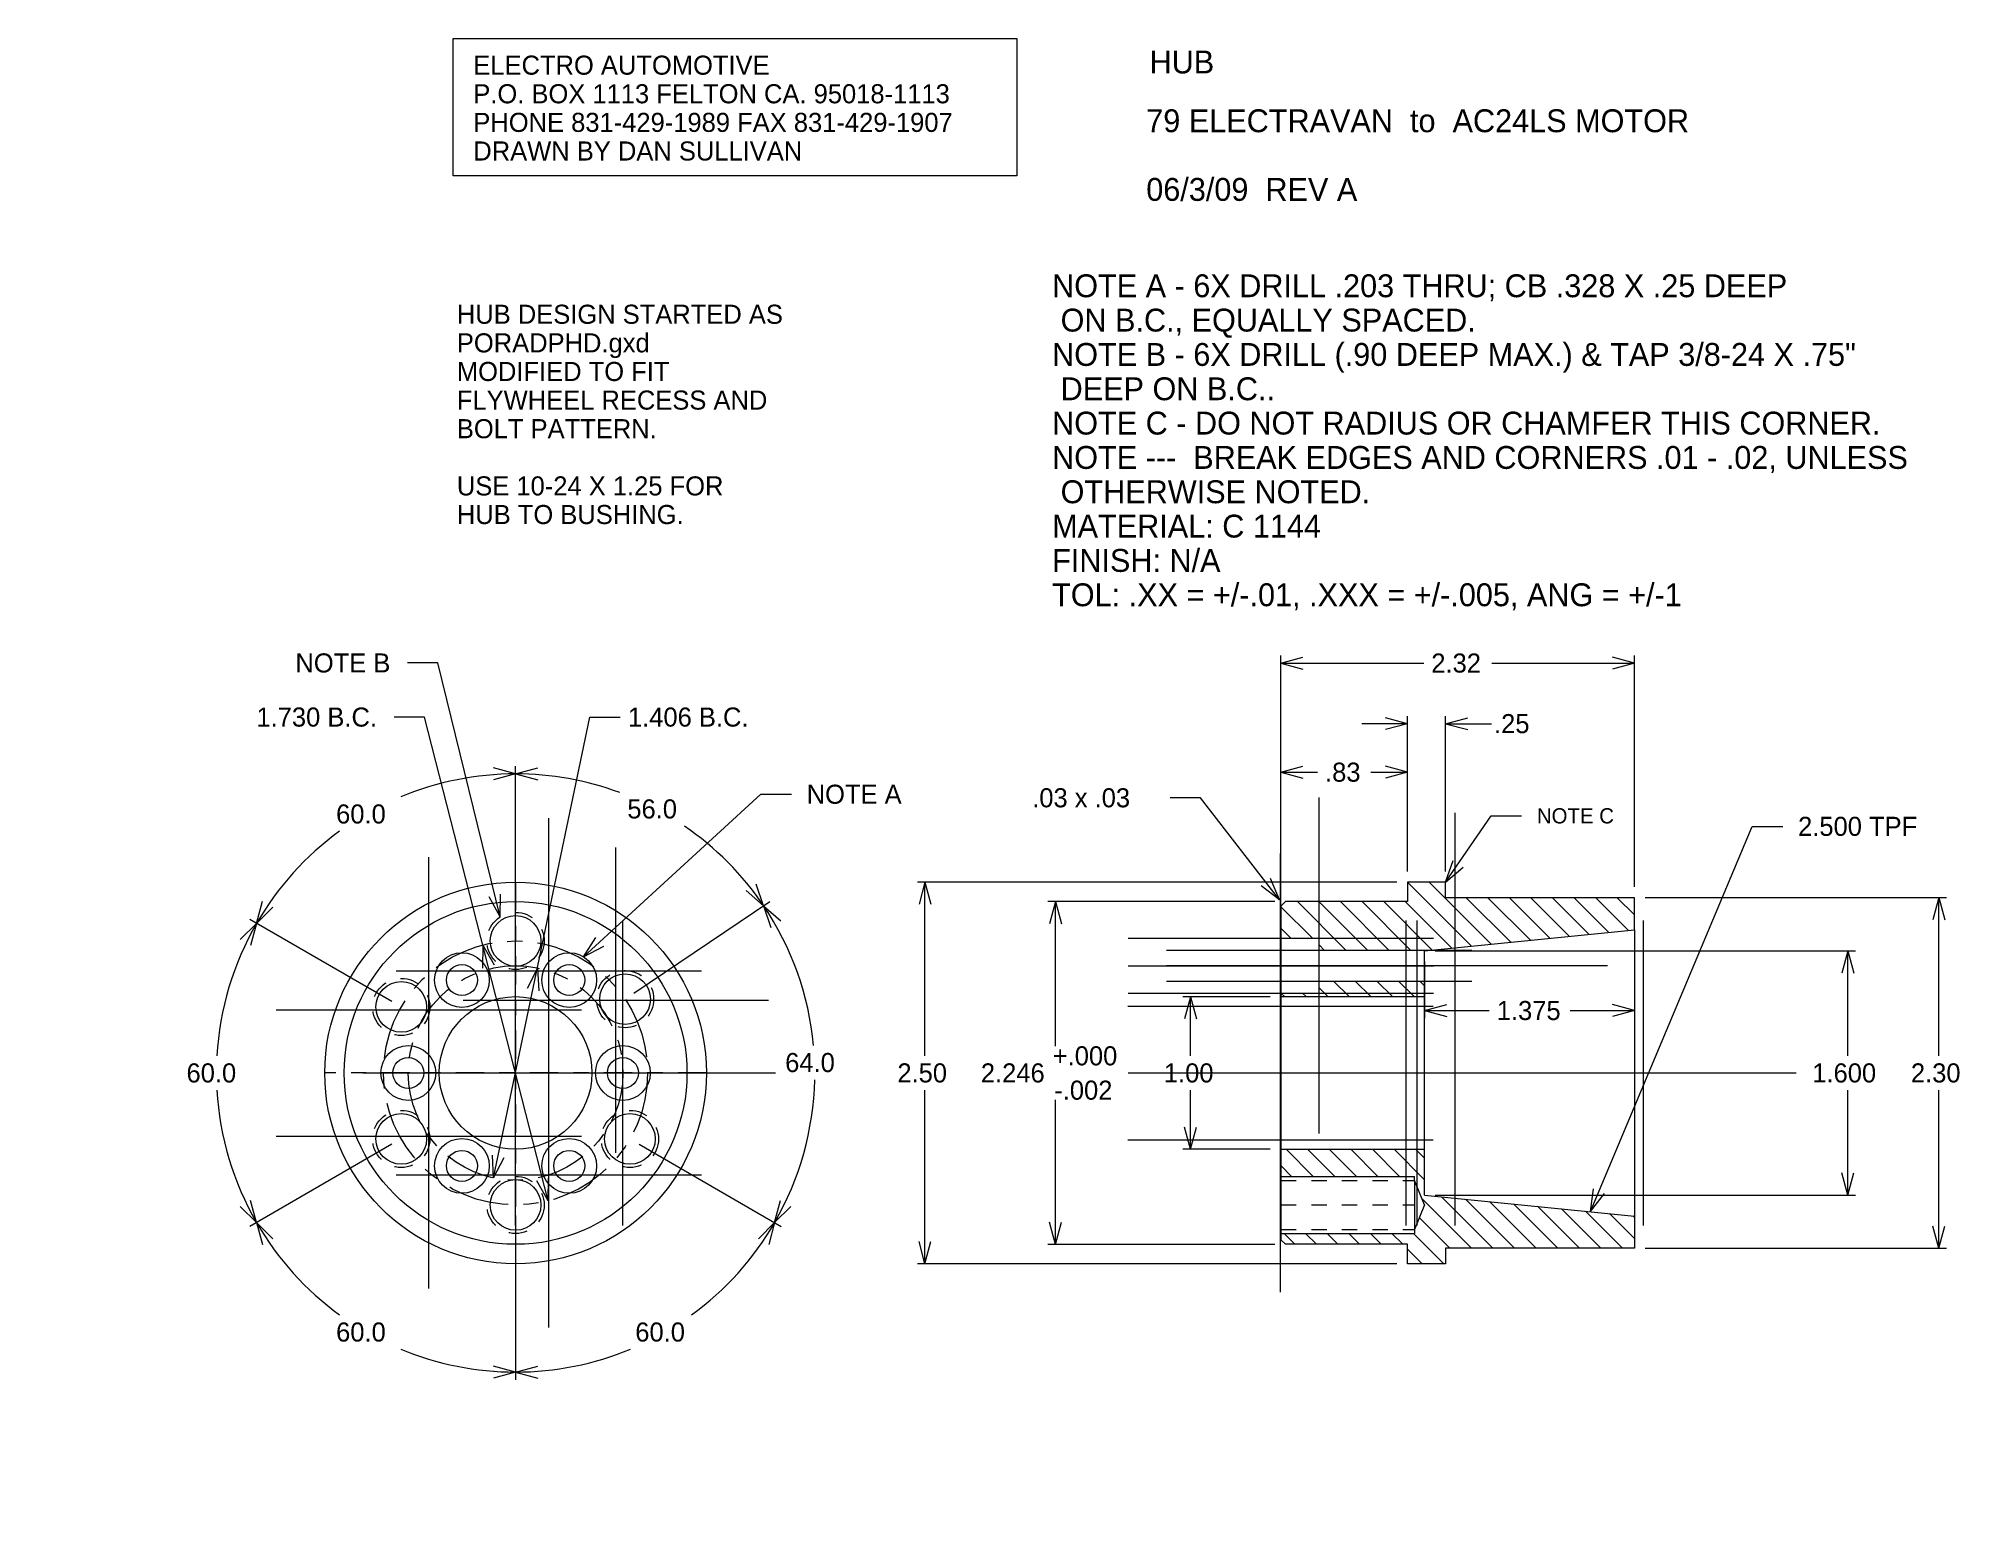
# Model space of a CAD drawing. Header units: inches. Extents: x 0 to 12.6, y 0 to 9.7.
import ezdxf

# ---------------------------------------------------------------- set-up
doc = ezdxf.new("R2010")
doc.units = ezdxf.units.IN
doc.header["$MEASUREMENT"] = 0
doc.header["$PDMODE"] = 2
doc.header["$PDSIZE"] = -2
doc.linetypes.add('CENTERD', pattern=[0.4844, 0.2969, -0.0625, 0.0625, -0.0625])
doc.linetypes.add('CONTOURD', pattern=[0.4688, 0.4063, -0.0625])
for name, color, linetype in [('CENTERLINES', 7, 'Continuous'), ('DIMS', 7, 'Continuous'), ('HUB', 7, 'Continuous')]:
    doc.layers.add(name, color=color, linetype=linetype)
doc.styles.add('AEC_TECH', font='', dxfattribs={"height": 0.125})
doc.styles.add('ENGINEER', font='', dxfattribs={"height": 0.2})
doc.styles.add('MAIN', font='', dxfattribs={"height": 0.2})
doc.styles.get('AEC_TECH').set_extended_font_data('AEC_TECH')
doc.styles.get('ENGINEER').set_extended_font_data('ENGINEER')
doc.styles.get('MAIN').set_extended_font_data('MAIN')
doc.dimstyles.new('DimStyle1', dxfattribs={"dimtxt": 0.125, "dimasz": 0.15, "dimexe": 0.05, "dimexo": 0.07, "dimgap": 0.1, "dimtad": 0, "dimdec": 3, "dimzin": 4, "dimdsep": 46, "dimtxsty": 'AEC_TECH', "dimcen": 0.09, "dimclrd": 1, "dimclre": 1, "dimclrt": 1, "dimadec": 3, "dimazin": 1, "dimtp": 1, "dimtm": 1, "dimtfac": 1, "dimtdec": 4, "dimtofl": 0, "dimtmove": 0, "dimatfit": 3, "dimfxl": 0, "dimtolj": 1, "dimtzin": 0, "dimarcsym": 0})
doc.dimstyles.new('DimStyle2', dxfattribs={"dimtxt": 0.125, "dimasz": 0.15, "dimexe": 0.05, "dimexo": 0.07, "dimgap": 0.1, "dimtad": 0, "dimtih": 1, "dimtoh": 1, "dimdec": 3, "dimzin": 4, "dimdsep": 46, "dimtxsty": 'AEC_TECH', "dimcen": 0.09, "dimclrd": 1, "dimclre": 1, "dimclrt": 1, "dimadec": 3, "dimazin": 1, "dimtp": 1, "dimtm": 1, "dimtfac": 1, "dimtdec": 4, "dimtofl": 0, "dimtmove": 0, "dimatfit": 3, "dimfxl": 0, "dimtolj": 1, "dimtzin": 0, "dimarcsym": 0})
doc.dimstyles.new('DimStyle3', dxfattribs={"dimtxt": 0.125, "dimasz": 0.15, "dimexe": 0.05, "dimexo": 0.07, "dimgap": 0.1, "dimtad": 0, "dimtih": 1, "dimtoh": 1, "dimdec": 3, "dimzin": 4, "dimdsep": 46, "dimtxsty": 'AEC_TECH', "dimcen": 0.09, "dimclrd": 1, "dimclre": 1, "dimclrt": 1, "dimadec": 3, "dimazin": 1, "dimtm": 0.002, "dimtfac": 1, "dimtdec": 4, "dimtofl": 0, "dimtmove": 0, "dimatfit": 3, "dimfxl": 0, "dimtolj": 1, "dimtzin": 0, "dimarcsym": 0})
doc.dimstyles.new('DimStyle4', dxfattribs={"dimtxt": 0.125, "dimasz": 0.15, "dimexe": 0.05, "dimexo": 0.07, "dimgap": 0.1, "dimtad": 0, "dimtih": 1, "dimtoh": 1, "dimzin": 4, "dimdsep": 46, "dimtxsty": 'AEC_TECH', "dimcen": 0.09, "dimclrd": 1, "dimclre": 1, "dimclrt": 1, "dimazin": 1, "dimtp": 1, "dimtm": 1, "dimtfac": 1, "dimtdec": 4, "dimtofl": 0, "dimtmove": 0, "dimatfit": 3, "dimfxl": 0, "dimtolj": 1, "dimtzin": 0, "dimarcsym": 0})
doc.dimstyles.new('DimStyle5', dxfattribs={"dimtxt": 0.125, "dimasz": 0.15, "dimexe": 0.05, "dimexo": 0.07, "dimgap": 0.1, "dimtad": 0, "dimzin": 4, "dimdsep": 46, "dimtxsty": 'AEC_TECH', "dimcen": 0.09, "dimclrd": 1, "dimclre": 1, "dimclrt": 1, "dimazin": 1, "dimtp": 1, "dimtm": 1, "dimtfac": 1, "dimtdec": 4, "dimtofl": 0, "dimtmove": 0, "dimatfit": 3, "dimfxl": 0, "dimtolj": 1, "dimtzin": 0, "dimarcsym": 0})
doc.dimstyles.new('DimStyle6', dxfattribs={"dimtxt": 0.125, "dimasz": 0.15, "dimexe": 0.05, "dimexo": 0.07, "dimgap": 0.1, "dimtad": 0, "dimtih": 1, "dimtoh": 1, "dimdec": 1, "dimzin": 4, "dimdsep": 46, "dimtxsty": 'AEC_TECH', "dimcen": 0.09, "dimclrd": 1, "dimclre": 1, "dimclrt": 1, "dimadec": 1, "dimazin": 1, "dimtp": 1, "dimtm": 1, "dimtfac": 1, "dimtdec": 4, "dimtofl": 0, "dimtmove": 0, "dimatfit": 3, "dimfxl": 0, "dimtolj": 1, "dimtzin": 0, "dimarcsym": 0})
pattern_1 = [(135, (0, 0), (-0.0707107, -0.0707107), [8000])]

# ---------------------------------------------------------------- blocks, each defined once
blk = doc.blocks.new('_D1')
at = {"layer": 'DIMS', "color": 1, "linetype": 'Continuous', "lineweight": 0}
for p, q in [((10.456, 3.801), (10.456, 3.293)), ((9.081, 3.663), (9.081, 3.293)), ((9.081, 3.343), (9.226, 3.381)), ((9.081, 3.343), (9.226, 3.304)), ((9.081, 3.343), (9.504, 3.343)), ((10.034, 3.343), (10.456, 3.343)), ((10.456, 3.343), (10.312, 3.381)), ((10.456, 3.343), (10.312, 3.304))]:
    blk.add_line(p, q, dxfattribs=at)
at = {"layer": 'DIMS', "color": 1, "linetype": 'Continuous', "lineweight": 0, "style": 'AEC_TECH'}
blk.add_text('1.375', height=0.125, rotation=360, dxfattribs=at).set_placement((9.554, 3.28))
blk = doc.blocks.new('_D2')
at = {"layer": 'DIMS', "color": 1, "linetype": 'Continuous', "lineweight": 0}
for p, q in [((9.151, 3.733), (11.904, 3.733)), ((11.854, 3.733), (11.815, 3.588)), ((11.854, 3.733), (11.893, 3.588)), ((11.854, 3.046), (11.854, 3.733)), ((11.854, 2.133), (11.854, 2.821)), ((11.854, 2.133), (11.815, 2.278)), ((11.854, 2.133), (11.893, 2.278)), ((9.151, 2.133), (11.904, 2.133))]:
    blk.add_line(p, q, dxfattribs=at)
at = {"layer": 'DIMS', "color": 1, "linetype": 'Continuous', "lineweight": 0, "style": 'AEC_TECH'}
blk.add_text('1.600', height=0.125, dxfattribs=at).set_placement((11.621, 2.871))
blk = doc.blocks.new('_D3')
at = {"layer": 'DIMS', "color": 1, "linetype": 'Continuous', "lineweight": 0}
for p, q in [((8.099, 4.056), (6.613, 4.056)), ((6.663, 4.056), (6.624, 3.911)), ((6.663, 4.056), (6.702, 3.911)), ((6.663, 3.108), (6.663, 4.056)), ((6.663, 1.81), (6.663, 2.758)), ((6.663, 1.81), (6.624, 1.955)), ((6.663, 1.81), (6.702, 1.955)), ((8.099, 1.81), (6.613, 1.81))]:
    blk.add_line(p, q, dxfattribs=at)
at = {"layer": 'DIMS', "color": 1, "linetype": 'Continuous', "lineweight": 0, "style": 'AEC_TECH'}
for s, p in [('+.000', (6.645, 2.983)), ('2.246', (6.174, 2.871)), ('-.002', (6.655, 2.758))]:
    blk.add_text(s, height=0.125, dxfattribs=at).set_placement(p)
blk = doc.blocks.new('_D4')
at = {"layer": 'DIMS', "color": 1, "linetype": 'Continuous', "lineweight": 0}
for p, q in [((8.069, 3.433), (7.498, 3.433)), ((7.548, 3.433), (7.509, 3.288)), ((7.548, 3.433), (7.586, 3.288)), ((7.548, 3.046), (7.548, 3.433)), ((7.548, 2.433), (7.548, 2.821)), ((7.548, 2.433), (7.509, 2.578)), ((7.548, 2.433), (7.586, 2.578)), ((8.069, 2.433), (7.498, 2.433))]:
    blk.add_line(p, q, dxfattribs=at)
at = {"layer": 'DIMS', "color": 1, "linetype": 'Continuous', "lineweight": 0, "style": 'AEC_TECH'}
blk.add_text('1.00', height=0.125, dxfattribs=at).set_placement((7.373, 2.871))
blk = doc.blocks.new('_D5')
at = {"layer": 'DIMS', "color": 1, "linetype": 'Continuous', "lineweight": 0}
for p, q in [((8.139, 4.096), (8.139, 4.955)), ((8.139, 4.905), (8.284, 4.944)), ((8.969, 4.905), (8.824, 4.944)), ((8.969, 4.254), (8.969, 4.955)), ((8.139, 4.905), (8.284, 4.866)), ((8.139, 4.905), (8.379, 4.905)), ((8.729, 4.905), (8.969, 4.905)), ((8.969, 4.905), (8.824, 4.866))]:
    blk.add_line(p, q, dxfattribs=at)
at = {"layer": 'DIMS', "color": 1, "linetype": 'Continuous', "lineweight": 0, "style": 'AEC_TECH'}
blk.add_text('.83', height=0.125, rotation=360, dxfattribs=at).set_placement((8.429, 4.842))
blk = doc.blocks.new('_D6')
at = {"layer": 'DIMS', "color": 1, "linetype": 'Continuous', "lineweight": 0}
for p, q in [((8.969, 5.222), (8.669, 5.222)), ((8.969, 5.222), (8.824, 5.261)), ((8.969, 5.222), (8.824, 5.183)), ((8.969, 4.254), (8.969, 5.272)), ((9.219, 4.254), (9.219, 5.272)), ((9.219, 5.222), (9.364, 5.261)), ((9.219, 5.222), (9.364, 5.183)), ((9.219, 5.222), (9.519, 5.222))]:
    blk.add_line(p, q, dxfattribs=at)
at = {"layer": 'DIMS', "color": 1, "linetype": 'Continuous', "lineweight": 0, "style": 'AEC_TECH'}
blk.add_text('.25', height=0.125, dxfattribs=at).set_placement((9.536, 5.16))
blk = doc.blocks.new('_D7')
at = {"layer": 'DIMS', "color": 1, "linetype": 'Continuous', "lineweight": 0}
for p, q in [((8.899, 4.184), (5.758, 4.184)), ((5.808, 4.184), (5.769, 4.039)), ((5.808, 4.184), (5.847, 4.039)), ((5.808, 3.046), (5.808, 4.184)), ((5.808, 1.683), (5.808, 2.821)), ((5.808, 1.683), (5.769, 1.828)), ((5.808, 1.683), (5.847, 1.828)), ((8.899, 1.683), (5.758, 1.683))]:
    blk.add_line(p, q, dxfattribs=at)
at = {"layer": 'DIMS', "color": 1, "linetype": 'Continuous', "lineweight": 0, "style": 'AEC_TECH'}
blk.add_text('2.50', height=0.125, dxfattribs=at).set_placement((5.627, 2.871))
blk = doc.blocks.new('_D8')
at = {"layer": 'DIMS', "color": 1, "linetype": 'Continuous', "lineweight": 0}
for p, q in [((3.126, 4.893), (2.981, 4.932)), ((3.126, 3.868), (3.126, 4.943)), ((3.126, 4.893), (2.981, 4.854)), ((1.428, 3.913), (1.467, 4.058)), ((2.316, 3.401), (1.385, 3.938)), ((1.428, 3.913), (1.535, 4.019))]:
    blk.add_line(p, q, dxfattribs=at)
for start, end in [(90, 112.5677), (126.0383, 150)]:
    blk.add_arc((3.126, 2.933), 1.96, start, end, dxfattribs=at)
at = {"layer": 'DIMS', "color": 1, "linetype": 'Continuous', "lineweight": 0, "style": 'AEC_TECH'}
blk.add_text('60.0', height=0.125, dxfattribs=at).set_placement((1.95, 4.568))
blk = doc.blocks.new('_D9')
at = {"layer": 'DIMS', "color": 1, "linetype": 'Continuous', "lineweight": 0}
for p, q in [((1.428, 3.913), (1.322, 3.807)), ((2.316, 3.401), (1.385, 3.938)), ((1.428, 3.913), (1.39, 3.768)), ((2.316, 2.466), (1.385, 1.928)), ((1.428, 1.953), (1.322, 2.059)), ((1.428, 1.953), (1.39, 2.098))]:
    blk.add_line(p, q, dxfattribs=at)
for start, end in [(150, 176.7093), (183.2907, 210)]:
    blk.add_arc((3.126, 2.933), 1.96, start, end, dxfattribs=at)
at = {"layer": 'DIMS', "color": 1, "linetype": 'Continuous', "lineweight": 0, "style": 'AEC_TECH'}
blk.add_text('60.0', height=0.125, dxfattribs=at).set_placement((0.97, 2.871))
blk = doc.blocks.new('_D10')
at = {"layer": 'DIMS', "color": 1, "linetype": 'Continuous', "lineweight": 0}
for p, q in [((2.316, 2.466), (1.385, 1.928)), ((1.428, 1.953), (1.535, 1.847)), ((1.428, 1.953), (1.467, 1.808)), ((3.126, 1.998), (3.126, 0.923)), ((3.126, 0.973), (2.981, 1.012)), ((3.126, 0.973), (2.981, 0.934))]:
    blk.add_line(p, q, dxfattribs=at)
for start, end in [(210, 233.9617), (247.4323, 270)]:
    blk.add_arc((3.126, 2.933), 1.96, start, end, dxfattribs=at)
at = {"layer": 'DIMS', "color": 1, "linetype": 'Continuous', "lineweight": 0, "style": 'AEC_TECH'}
blk.add_text('60.0', height=0.125, dxfattribs=at).set_placement((1.95, 1.173))
blk = doc.blocks.new('_D11')
at = {"layer": 'DIMS', "color": 1, "linetype": 'Continuous', "lineweight": 0}
for p, q in [((3.936, 2.466), (4.866, 1.928)), ((3.126, 1.998), (3.126, 0.923)), ((4.823, 1.953), (4.717, 1.847)), ((4.823, 1.953), (4.784, 1.808)), ((3.126, 0.973), (3.271, 1.012)), ((3.126, 0.973), (3.271, 0.934))]:
    blk.add_line(p, q, dxfattribs=at)
for start, end in [(306.0383, 330), (270, 292.5677)]:
    blk.add_arc((3.126, 2.933), 1.96, start, end, dxfattribs=at)
at = {"layer": 'DIMS', "color": 1, "linetype": 'Continuous', "lineweight": 0, "style": 'AEC_TECH'}
blk.add_text('60.0', height=0.125, dxfattribs=at).set_placement((3.91, 1.173))
blk = doc.blocks.new('_D12')
at = {"layer": 'DIMS', "color": 1, "linetype": 'Continuous', "lineweight": 0}
for p, q in [((3.901, 3.456), (4.792, 4.057)), ((4.751, 4.029), (4.864, 3.931)), ((4.751, 4.029), (4.799, 3.887)), ((3.936, 2.466), (4.866, 1.928)), ((4.823, 1.953), (4.862, 2.098)), ((4.823, 1.953), (4.929, 2.059))]:
    blk.add_line(p, q, dxfattribs=at)
for start, end in [(5.296, 34), (330, 358.7106)]:
    blk.add_arc((3.126, 2.933), 1.96, start, end, dxfattribs=at)
at = {"layer": 'DIMS', "color": 1, "linetype": 'Continuous', "lineweight": 0, "style": 'AEC_TECH'}
blk.add_text('64.0', height=0.125, dxfattribs=at).set_placement((4.892, 2.939))
blk = doc.blocks.new('_D13')
at = {"layer": 'DIMS', "color": 1, "linetype": 'Continuous', "lineweight": 0}
for p, q in [((3.126, 3.868), (3.126, 4.943)), ((3.126, 4.893), (3.271, 4.932)), ((3.126, 4.893), (3.271, 4.854)), ((4.751, 4.029), (4.702, 4.171)), ((3.901, 3.456), (4.792, 4.057)), ((4.751, 4.029), (4.637, 4.128))]:
    blk.add_line(p, q, dxfattribs=at)
for start, end in [(69.6169, 90), (34, 55.6439)]:
    blk.add_arc((3.126, 2.933), 1.96, start, end, dxfattribs=at)
at = {"layer": 'DIMS', "color": 1, "linetype": 'Continuous', "lineweight": 0, "style": 'AEC_TECH'}
blk.add_text('56.0', height=0.125, dxfattribs=at).set_placement((3.858, 4.601))
blk = doc.blocks.new('_D14')
at = {"layer": 'DIMS', "color": 1, "linetype": 'Continuous', "lineweight": 0}
for p, q in [((2.982, 2.245), (3.612, 5.265)), ((3.612, 5.265), (3.812, 5.265)), ((3.269, 3.621), (3.202, 3.487)), ((3.269, 3.621), (3.278, 3.472)), ((2.982, 2.245), (2.974, 2.395)), ((2.982, 2.245), (3.05, 2.379))]:
    blk.add_line(p, q, dxfattribs=at)
at = {"layer": 'DIMS', "color": 1, "linetype": 'Continuous', "lineweight": 0, "style": 'AEC_TECH'}
blk.add_text('1.406 B.C.', height=0.125, dxfattribs=at).set_placement((3.862, 5.203))
blk = doc.blocks.new('_D15')
at = {"layer": 'DIMS', "color": 1, "linetype": 'Continuous', "lineweight": 0}
for p, q in [((2.53, 5.265), (2.33, 5.265)), ((3.34, 2.095), (2.53, 5.265)), ((2.912, 3.771), (2.91, 3.621)), ((2.912, 3.771), (2.985, 3.641)), ((3.34, 2.095), (3.266, 2.226)), ((3.34, 2.095), (3.342, 2.245))]:
    blk.add_line(p, q, dxfattribs=at)
at = {"layer": 'DIMS', "color": 1, "linetype": 'Continuous', "lineweight": 0, "style": 'AEC_TECH'}
blk.add_text('1.730 B.C.', height=0.125, dxfattribs=at).set_placement((1.428, 5.203))
blk = doc.blocks.new('_D16')
at = {"layer": 'DIMS', "color": 1, "linetype": 'Continuous', "lineweight": 0}
for p, q in [((8.139, 4.096), (8.139, 5.669)), ((8.139, 5.619), (8.284, 5.658)), ((8.139, 5.619), (8.284, 5.58)), ((8.139, 5.619), (9.075, 5.619)), ((9.521, 5.619), (10.456, 5.619)), ((10.456, 5.619), (10.312, 5.658)), ((10.456, 5.619), (10.312, 5.58)), ((10.456, 4.152), (10.456, 5.669))]:
    blk.add_line(p, q, dxfattribs=at)
at = {"layer": 'DIMS', "color": 1, "linetype": 'Continuous', "lineweight": 0, "style": 'AEC_TECH'}
blk.add_text('2.32', height=0.125, dxfattribs=at).set_placement((9.125, 5.557))
blk = doc.blocks.new('_D17')
at = {"layer": 'DIMS', "color": 1, "linetype": 'Continuous', "lineweight": 0}
for p, q in [((10.526, 4.082), (12.5, 4.082)), ((12.45, 4.082), (12.411, 3.937)), ((12.45, 4.082), (12.489, 3.937)), ((12.45, 3.046), (12.45, 4.082)), ((12.45, 1.785), (12.45, 2.821)), ((12.45, 1.785), (12.411, 1.93)), ((12.45, 1.785), (12.489, 1.93)), ((10.526, 1.785), (12.5, 1.785))]:
    blk.add_line(p, q, dxfattribs=at)
at = {"layer": 'DIMS', "color": 1, "linetype": 'Continuous', "lineweight": 0, "style": 'AEC_TECH'}
blk.add_text('2.30', height=0.125, dxfattribs=at).set_placement((12.267, 2.871))

msp = doc.modelspace()

# ---------------------------------------------------------------- hatches: boundary and pattern name
at = {"layer": 'HUB', "linetype": 'Continuous', "lineweight": 0}
h = msp.add_hatch(dxfattribs=at)
h.set_pattern_fill('ANSI31', color=93, scale=0.8, angle=90, style=0, pattern_type=2)
h.set_pattern_definition(pattern_1)
h.paths.add_polyline_path([(8.1395, 4.0262), (8.1395, 3.816), (8.3895, 3.816), (8.3895, 3.7389), (9.1383, 3.7389), (10.4565, 3.8707), (10.4565, 4.0816), (9.219, 4.0816), (9.219, 4.1836), (8.969, 4.1836), (8.969, 4.0562), (8.1695, 4.0562)])
h = msp.add_hatch(dxfattribs=at)
h.set_pattern_fill('ANSI31', color=93, scale=0.8, angle=90, style=0, pattern_type=2)
h.set_pattern_definition(pattern_1)
h.paths.add_polyline_path([(8.3895, 3.5358), (8.3895, 3.4566), (8.1395, 3.4566), (8.1395, 3.4332), (9.0815, 3.4332), (9.0815, 3.5358)])
h = msp.add_hatch(dxfattribs=at)
h.set_pattern_fill('ANSI31', color=93, scale=0.8, angle=90, style=0, pattern_type=2)
h.set_pattern_definition(pattern_1)
h.paths.add_polyline_path([(8.1395, 2.4332), (8.1395, 2.2557), (9.014, 2.2557), (9.014, 2.2292), (9.0795, 2.0682), (9.014, 1.9072), (9.014, 1.8807), (8.1395, 1.8807), (8.1395, 1.8402), (8.1695, 1.8102), (8.969, 1.8102), (8.969, 1.6827), (9.219, 1.6827), (9.219, 1.7847), (10.4565, 1.7847), (10.4565, 1.9957), (9.0815, 2.1332), (9.0815, 2.4332)])

# ---------------------------------------------------------------- linework, layer by layer
at = {"layer": 'CENTERLINES', "color": 9, "linetype": 'CENTERD', "lineweight": 0, "ltscale": 0.625}
for p, q in [((3.1258, 4.1832), (3.1258, 1.6832)), ((4.3758, 2.9332), (1.8758, 2.9332))]:
    msp.add_line(p, q, dxfattribs=at)
at = {"layer": 'CENTERLINES', "color": 9, "linetype": 'CENTERD', "lineweight": 0, "ltscale": 0.235499}
msp.add_line((9.0815, 3.6363), (8.1395, 3.6363), dxfattribs=at)
at = {"layer": 'CENTERLINES', "color": 9, "linetype": 'CENTERD', "lineweight": 0, "ltscale": 0.579249}
msp.add_line((8.1395, 2.9332), (10.4565, 2.9332), dxfattribs=at)
at = {"layer": 'CENTERLINES', "color": 9, "linetype": 'CENTERD', "lineweight": 0, "ltscale": 0.218628}
msp.add_line((8.1395, 2.0682), (9.014, 2.0682), dxfattribs=at)
at = {"layer": 'CENTERLINES', "color": 9, "linetype": 'CENTERD', "lineweight": 0, "ltscale": 1.358739}
msp.add_circle((3.1258, 2.9332), 0.865, dxfattribs=at)
at = {"layer": 'CENTERLINES', "color": 9, "linetype": 'CENTERD', "lineweight": 0, "ltscale": 1.104271}
msp.add_circle((3.1258, 2.9332), 0.703, dxfattribs=at)
at = {"layer": 'DIMS', "color": 7, "linetype": 'Continuous', "lineweight": 5}
for p, q in [((2.7162, 8.8127), (2.7162, 9.7127)), ((2.7162, 9.7127), (6.4091, 9.7127)), ((6.4091, 9.7127), (6.4091, 8.8127)), ((6.4091, 8.8127), (2.7162, 8.8127))]:
    msp.add_line(p, q, dxfattribs=at)
at = {"layer": 'DIMS', "color": 1, "linetype": 'Continuous', "lineweight": 0}
for p, q in [((2.6172, 5.6202), (2.4172, 5.6202)), ((3.0242, 3.9558), (2.6172, 5.6202)), ((3.5711, 3.695), (4.7328, 4.7598)), ((4.7328, 4.7598), (4.9328, 4.7598)), ((7.6136, 4.7366), (7.4136, 4.7366)), ((8.1302, 4.0685), (7.6136, 4.7366)), ((9.219, 4.1836), (9.5165, 4.6183)), ((9.5165, 4.6183), (9.7165, 4.6183)), ((10.1669, 2.0246), (11.2279, 4.5494)), ((11.2279, 4.5494), (11.4279, 4.5494)), ((9.219, 4.1836), (9.2688, 4.3251)), ((8.1302, 4.0685), (8.0108, 4.1594)), ((8.1302, 4.0685), (8.0723, 4.2069)), ((9.219, 4.1836), (9.3329, 4.2813)), ((3.0242, 3.9558), (2.952, 4.0873)), ((3.0242, 3.9558), (3.0275, 4.1057)), ((3.5711, 3.695), (3.6517, 3.8215)), ((3.5711, 3.695), (3.7042, 3.7643)), ((10.1669, 2.0246), (10.1873, 2.1732)), ((10.1669, 2.0246), (10.2589, 2.1432))]:
    msp.add_line(p, q, dxfattribs=at)
at = {"layer": 'HUB', "color": 93, "linetype": 'Continuous', "lineweight": 5}
for p, q in [((9.219, 4.1836), (8.969, 4.1836)), ((8.969, 4.1836), (8.969, 4.0562)), ((9.219, 4.0816), (9.219, 4.1836)), ((8.1395, 4.0262), (8.1695, 4.0562)), ((8.969, 4.0562), (8.1695, 4.0562)), ((10.4565, 4.0816), (9.219, 4.0816)), ((8.1395, 4.0262), (8.1395, 1.8402)), ((8.1395, 3.816), (8.3895, 3.816)), ((8.3895, 3.4566), (8.3895, 3.816)), ((8.3895, 3.7389), (9.1383, 3.7389)), ((8.3895, 3.5358), (9.0815, 3.5358)), ((8.1395, 3.4566), (8.3895, 3.4566)), ((8.1395, 3.4332), (9.0815, 3.4332)), ((8.1395, 2.4332), (9.0815, 2.4332)), ((9.014, 2.2292), (9.014, 2.2557)), ((9.0795, 2.0682), (9.014, 2.2292)), ((9.014, 2.2292), (9.014, 1.9072)), ((9.0795, 2.0682), (9.014, 1.9072)), ((9.014, 1.9072), (9.014, 1.8807)), ((8.1695, 1.8102), (8.1395, 1.8402)), ((8.969, 1.8102), (8.1695, 1.8102)), ((8.969, 1.6827), (8.969, 1.8102)), ((9.219, 1.7847), (9.219, 1.6827)), ((10.4565, 1.7847), (9.219, 1.7847)), ((9.219, 1.6827), (8.969, 1.6827))]:
    msp.add_line(p, q, dxfattribs=at)
at = {"layer": 'HUB', "color": 93, "linetype": 'Continuous', "lineweight": 0}
for p, q in [((10.4565, 3.8707), (10.4565, 4.0816)), ((9.0815, 3.7332), (10.4565, 3.8707)), ((10.4565, 3.8707), (10.4565, 1.9957)), ((9.0815, 2.1332), (9.0815, 3.7332)), ((8.1395, 2.2557), (9.014, 2.2557)), ((9.0815, 2.1332), (10.4565, 1.9957)), ((10.4565, 1.9957), (10.4565, 1.7847)), ((8.1395, 1.8807), (9.014, 1.8807))]:
    msp.add_line(p, q, dxfattribs=at)
at = {"layer": 'HUB', "color": 93, "linetype": 'CONTOURD', "lineweight": 0, "ltscale": 0.218628}
for p, q in [((8.1395, 2.2292), (9.014, 2.2292)), ((8.1395, 1.9072), (9.014, 1.9072))]:
    msp.add_line(p, q, dxfattribs=at)
at = {"layer": 'HUB', "color": 93, "linetype": 'Continuous', "lineweight": 5}
for radius in [1.25, 1.123, 0.5]:
    msp.add_circle((3.1258, 2.9332), radius, dxfattribs=at)
at = {"layer": 'HUB', "color": 93, "linetype": 'CONTOURD', "lineweight": 0, "ltscale": 0.294524}
for centre in [(3.1258, 3.7982), (2.3767, 3.3657), (3.8429, 3.4169), (2.3767, 2.5007), (3.8749, 2.5007), (3.1258, 2.0682)]:
    msp.add_circle(centre, 0.1875, dxfattribs=at)
at = {"layer": 'HUB', "color": 93, "linetype": 'Continuous', "lineweight": 0}
for centre, radius in [((3.1258, 3.7982), 0.166), ((2.7743, 3.542), 0.1795), ((3.4773, 3.542), 0.1795), ((2.3767, 3.3657), 0.166), ((2.7743, 3.542), 0.1015), ((3.4773, 3.542), 0.1015), ((3.8429, 3.4169), 0.166), ((2.4228, 2.9332), 0.1795), ((2.4228, 2.9332), 0.1015), ((3.8288, 2.9332), 0.1795), ((3.8288, 2.9332), 0.1015), ((2.3767, 2.5007), 0.166), ((3.8749, 2.5007), 0.166), ((2.7743, 2.3244), 0.1795), ((2.7743, 2.3244), 0.1015), ((3.4773, 2.3244), 0.1795), ((3.4773, 2.3244), 0.1015), ((3.1258, 2.0682), 0.166)]:
    msp.add_circle(centre, radius, dxfattribs=at)
for p in [(8.1395, 3.816), (8.3895, 3.7389), (3.343, 3.6019), (8.1395, 3.6363), (8.1395, 3.6363), (8.3895, 3.6373), (8.3895, 3.5358), (9.2803, 3.6373), (3.7831, 3.4108), (8.1395, 3.4566), (2.5569, 3.3464), (8.1371, 3.3707), (3.1258, 2.9332), (3.1258, 2.9332), (3.1258, 2.9332), (3.8289, 2.9332), (8.1395, 2.9332), (8.1395, 2.9332), (8.9595, 2.9332), (8.9595, 2.9332), (8.9595, 2.9332), (8.9595, 2.9332), (8.9595, 2.9332), (8.9595, 2.9332), (8.9595, 2.9332), (9.0316, 2.9332), (9.0316, 2.9332), (9.0316, 2.9332), (9.0316, 2.9332), (9.0316, 2.9332), (9.0316, 2.9332), (9.2815, 2.9332), (9.2815, 2.9332), (10.5145, 2.9332), (10.5145, 2.9332), (10.5145, 2.9332), (10.5145, 2.9332), (10.5145, 2.9332), (10.5145, 2.9332), (10.5145, 2.9332), (10.5145, 2.9332), (2.5569, 2.5199), (8.137, 2.4957), (3.343, 2.2645)]:
    msp.add_point(p, dxfattribs=at)

# ---------------------------------------------------------------- texts
at = {"layer": 'DIMS', "color": 7, "linetype": 'Continuous', "lineweight": 5, "style": 'ENGINEER'}
for s, p in [('ELECTRO AUTOMOTIVE', (2.8489, 9.4752)), ('P.O. BOX 1113 FELTON CA. 95018-1113', (2.8489, 9.2877)), ('PHONE 831-429-1989 FAX 831-429-1907', (2.8489, 9.1002)), ('DRAWN BY DAN SULLIVAN', (2.8489, 8.9127))]:
    msp.add_text(s, height=0.125, dxfattribs=at).set_placement(p)
at = {"layer": 'DIMS', "color": 7, "linetype": 'Continuous', "lineweight": 0}
for s, height, style, p in [('HUB', 0.15, 'ENGINEER', (7.2792, 9.4835)), ('79 ELECTRAVAN  to  AC24LS MOTOR', 0.15, 'ENGINEER', (7.2576, 9.0983)), ('06/3/09  REV A', 0.15, 'ENGINEER', (7.2576, 8.6483)), ('NOTE A - 6X DRILL .203 THRU; CB .328 X .25 DEEP', 0.15, 'ENGINEER', (6.6408, 8.0169)), ('HUB DESIGN STARTED AS', 0.125, 'MAIN', (2.741, 7.8428)), ('^ION B.C., EQUALLY SPACED.', 0.15, 'ENGINEER', (6.6408, 7.7919)), ('PORADPHD.gxd', 0.125, 'MAIN', (2.741, 7.6553)), ('NOTE B - 6X DRILL (.90 DEEP MAX.) & TAP 3/8-24 X .75"', 0.15, 'ENGINEER', (6.6408, 7.5669)), ('MODIFIED TO FIT', 0.125, 'MAIN', (2.741, 7.4678)), ('^IDEEP ON B.C..', 0.15, 'ENGINEER', (6.6408, 7.3419)), ('FLYWHEEL RECESS AND', 0.125, 'MAIN', (2.741, 7.2803)), ('BOLT PATTERN.', 0.125, 'MAIN', (2.741, 7.0928)), ('NOTE C - DO NOT RADIUS OR CHAMFER THIS CORNER.', 0.15, 'ENGINEER', (6.6408, 7.1169)), ('NOTE ---  BREAK EDGES AND CORNERS .01 - .02, UNLESS', 0.15, 'ENGINEER', (6.6408, 6.8919)), ('USE 10-24 X 1.25 FOR', 0.125, 'MAIN', (2.741, 6.7178)), ('^IOTHERWISE NOTED.', 0.15, 'ENGINEER', (6.6408, 6.6669)), ('HUB TO BUSHING.', 0.125, 'MAIN', (2.741, 6.5303)), ('MATERIAL: C 1144', 0.15, 'ENGINEER', (6.6408, 6.4419)), ('FINISH: N/A', 0.15, 'ENGINEER', (6.6408, 6.2169)), ('TOL: .XX = +/-.01, .XXX = +/-.005, ANG = +/-1', 0.15, 'ENGINEER', (6.6408, 5.9919))]:
    msp.add_text(s, height=height, dxfattribs=dict(at, style=style)).set_placement(p)
at = {"layer": 'DIMS', "color": 1, "linetype": 'Continuous', "lineweight": 0, "style": 'AEC_TECH'}
for s, height, p in [('NOTE B', 0.125, (1.6832, 5.5577)), ('NOTE A', 0.125, (5.0328, 4.6973)), ('.03 x .03', 0.125, (6.5104, 4.6741)), ('NOTE C', 0.1, (9.8165, 4.5683)), ('2.500 TPF', 0.125, (11.5279, 4.4869))]:
    msp.add_text(s, height=height, dxfattribs=at).set_placement(p)

# ---------------------------------------------------------------- dimensions: what is measured, and where the dimension line sits
at = {"layer": 'DIMS', "color": 1, "linetype": 'Continuous', "lineweight": 0}
for base, p1, p2, dimstyle, picture in [((8.1407, 5.6191), (8.1395, 4.0262), (10.4565, 4.0816), 'DimStyle5', '_D16'), ((9.2353, 5.2221), (8.969, 4.1836), (9.219, 4.1836), 'DimStyle5', '_D6'), ((8.7403, 4.9048), (8.1395, 4.0262), (8.969, 4.1836), 'DimStyle5', '_D5'), ((9.9358, 3.3426), (9.0815, 3.7332), (10.4565, 3.8707), 'DimStyle1', '_D1')]:
    dim = msp.add_linear_dim(base=base, p1=p1, p2=p2, dimstyle=dimstyle, dxfattribs=at)
    dim.commit()
    dim.dimension.update_dxf_attribs({"geometry": picture, "text_midpoint": (0, 0)})
for p1, p2, picture in [((3.6119, 5.265), (3.4773, 2.3244), '_D14'), ((2.5304, 5.265), (2.2608, 2.9332), '_D15')]:
    dim = msp.add_diameter_dim_2p(p1=p1, p2=p2, dimstyle='DimStyle2', dxfattribs=at)
    dim.commit()
    dim.dimension.update_dxf_attribs({"geometry": picture, "text_midpoint": (0, 0)})
for base, p2, picture in [((2.3767, 3.3657), (3.1258, 3.7982), '_D8'), ((3.1258, 3.7982), (3.8429, 3.4169), '_D13'), ((3.8429, 3.4169), (3.8749, 2.5007), '_D12'), ((2.3767, 2.5007), (2.3767, 3.3657), '_D9'), ((3.1258, 2.0682), (2.3767, 2.5007), '_D10'), ((3.8749, 2.5007), (3.1258, 2.0682), '_D11')]:
    dim = msp.add_angular_dim_3p(base=base, center=(0, 0), p1=(3.1258, 2.9332), p2=p2, dimstyle='DimStyle6', dxfattribs=at)
    dim.commit()
    dim.dimension.update_dxf_attribs({"geometry": picture, "text_midpoint": (0, 0)})
for base, p1, p2, dimstyle, picture in [((5.8078, 2.9057), (8.969, 4.1836), (8.969, 1.6827), 'DimStyle4', '_D7'), ((12.4502, 2.1126), (10.4565, 4.0816), (10.4565, 1.7847), 'DimStyle4', '_D17'), ((6.6632, 2.6785), (8.1695, 4.0562), (8.1695, 1.8102), 'DimStyle3', '_D3'), ((11.854, 2.7737), (9.0815, 2.1332), (9.0815, 3.7332), 'DimStyle2', '_D2'), ((7.5476, 2.9493), (8.1395, 3.4332), (8.1395, 2.4332), 'DimStyle4', '_D4')]:
    dim = msp.add_linear_dim(base=base, p1=p1, p2=p2, angle=90, dimstyle=dimstyle, dxfattribs=at)
    dim.commit()
    dim.dimension.update_dxf_attribs({"geometry": picture, "text_midpoint": (0, 0)})

doc.saveas('drawing.dxf')
